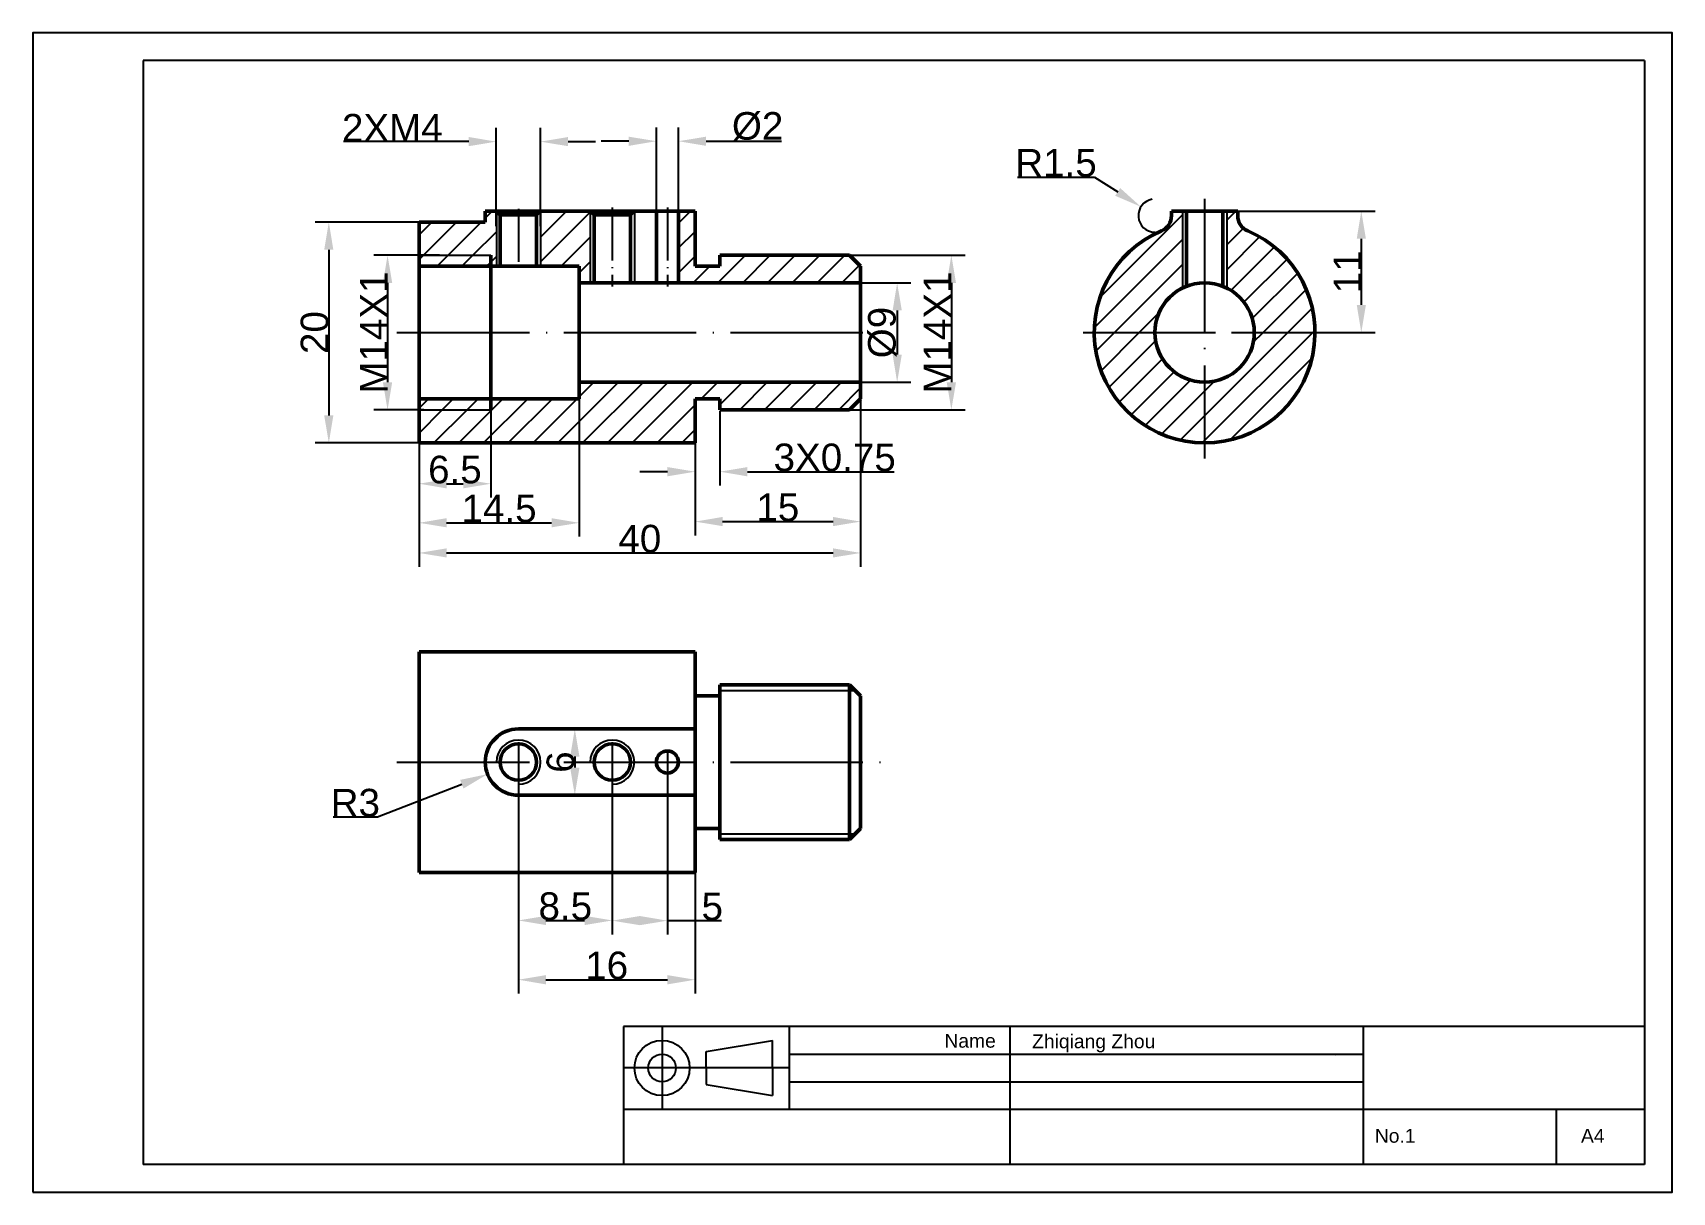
# Model space of a CAD drawing. Header units: millimetres. Extents: x 4041 to 4190, y 3103 to 3208.
import ezdxf

# ---------------------------------------------------------------- set-up
doc = ezdxf.new("R2010")
doc.units = ezdxf.units.MM
doc.linetypes.add('ACAD_ISO04W100', pattern=[30, 24, -3, 0, -3])
doc.layers.add('注解', color=3, linetype='Continuous', lineweight=25)
doc.layers.add('粗线', color=7, linetype='Continuous', lineweight=50)
doc.layers.add('辅助线', color=1, linetype='ACAD_ISO04W100')
doc.styles.get("Standard").update_dxf_attribs({"font": 'arial.ttf'})
doc.dimstyles.new('机械无尺线', dxfattribs={"dimtxt": 2.5, "dimasz": 2.5, "dimexe": 1.25, "dimexo": 0.625, "dimgap": 0, "dimtad": 1, "dimtoh": 1, "dimdsep": 46, "dimtxsty": 'Standard', "dimcen": 0, "dimadec": 0, "dimazin": 0, "dimtfac": 1, "dimtofl": 0, "dimtmove": 0, "dimatfit": 3, "dimfxl": 0, "dimarcsym": 0})

# ---------------------------------------------------------------- blocks, each defined once
blk = doc.blocks.new('*D2')
at = {"layer": 'Defpoints', "color": 0, "transparency": 16777216}
for p in [(4077.73, 3190.63), (4068.12, 3170.63), (4077.73, 3170.63)]:
    blk.add_point(p, dxfattribs=at)
at = {"layer": '注解', "color": 0, "lineweight": -2, "transparency": 16777216}
for p, q in [((4077.11, 3190.63), (4066.87, 3190.63)), ((4068.12, 3188.13), (4068.12, 3173.13)), ((4077.11, 3170.63), (4066.87, 3170.63))]:
    blk.add_line(p, q, dxfattribs=at)
at = {"layer": '注解', "color": 0, "transparency": 16777216}
for points in [[(4067.7, 3188.13), (4068.53, 3188.13), (4068.12, 3190.63)], [(4067.7, 3173.13), (4068.53, 3173.13), (4068.12, 3170.63)]]:
    blk.add_solid(points, dxfattribs=at)
at = {"layer": '注解', "color": 0, "transparency": 16777216, "insert": (4066.84, 3180.63), "char_height": 2.5, "attachment_point": 5, "rotation": 90}
blk.add_mtext('20', dxfattribs=at)
blk = doc.blocks.new('*D3')
at = {"layer": 'Defpoints', "color": 0, "transparency": 16777216}
for p in [(4078.76, 3187.63), (4073.44, 3173.63), (4077.34, 3173.63)]:
    blk.add_point(p, dxfattribs=at)
at = {"layer": '注解', "color": 0, "lineweight": -2, "transparency": 16777216}
for p, q in [((4078.14, 3187.63), (4072.19, 3187.63)), ((4073.44, 3185.13), (4073.44, 3176.13)), ((4076.72, 3173.63), (4072.19, 3173.63))]:
    blk.add_line(p, q, dxfattribs=at)
at = {"layer": '注解', "color": 0, "transparency": 16777216}
for points in [[(4073.02, 3185.13), (4073.86, 3185.13), (4073.44, 3187.63)], [(4073.02, 3176.13), (4073.86, 3176.13), (4073.44, 3173.63)]]:
    blk.add_solid(points, dxfattribs=at)
at = {"layer": '注解', "color": 0, "transparency": 16777216, "insert": (4072.19, 3180.63), "char_height": 2.5, "attachment_point": 5, "rotation": 90}
blk.add_mtext('M14X1', dxfattribs=at)
blk = doc.blocks.new('*D4')
at = {"layer": 'Defpoints', "color": 0, "transparency": 16777216}
for p in [(4087.29, 3197.92), (4083.29, 3189.63), (4087.29, 3189.63)]:
    blk.add_point(p, dxfattribs=at)
at = {"layer": '注解', "color": 0, "lineweight": -2, "transparency": 16777216}
for p, q in [((4083.29, 3190.26), (4083.29, 3199.17)), ((4087.29, 3190.26), (4087.29, 3199.17)), ((4080.79, 3197.92), (4069.44, 3197.92)), ((4089.79, 3197.92), (4092.29, 3197.92))]:
    blk.add_line(p, q, dxfattribs=at)
at = {"layer": '注解', "color": 0, "transparency": 16777216}
for points in [[(4080.79, 3198.34), (4080.79, 3197.51), (4083.29, 3197.92)], [(4089.79, 3198.34), (4089.79, 3197.51), (4087.29, 3197.92)]]:
    blk.add_solid(points, dxfattribs=at)
at = {"layer": '注解', "color": 0, "transparency": 16777216, "insert": (4073.87, 3199.18), "char_height": 2.5, "attachment_point": 5}
blk.add_mtext('2XM4', dxfattribs=at)
blk = doc.blocks.new('*D5')
at = {"layer": 'Defpoints', "color": 0, "transparency": 16777216}
for p in [(4099.79, 3197.96), (4097.79, 3190.44), (4099.79, 3190.44)]:
    blk.add_point(p, dxfattribs=at)
at = {"layer": '注解', "color": 0, "lineweight": -2, "transparency": 16777216}
for p, q in [((4097.79, 3191.07), (4097.79, 3199.21)), ((4099.79, 3191.07), (4099.79, 3199.21)), ((4095.29, 3197.96), (4092.79, 3197.96)), ((4102.29, 3197.96), (4109.13, 3197.96))]:
    blk.add_line(p, q, dxfattribs=at)
at = {"layer": '注解', "color": 0, "transparency": 16777216}
for points in [[(4095.29, 3198.37), (4095.29, 3197.54), (4097.79, 3197.96)], [(4102.29, 3198.37), (4102.29, 3197.54), (4099.79, 3197.96)]]:
    blk.add_solid(points, dxfattribs=at)
at = {"layer": '注解', "color": 0, "transparency": 16777216, "insert": (4106.96, 3199.3), "char_height": 2.5, "attachment_point": 5}
blk.add_mtext('%%C2', dxfattribs=at)
blk = doc.blocks.new('*D6')
at = {"layer": 'Defpoints', "color": 0, "transparency": 16777216}
for p in [(4076.29, 3178.53), (4082.79, 3178.53), (4082.79, 3166.94)]:
    blk.add_point(p, dxfattribs=at)
at = {"layer": '注解', "color": 0, "lineweight": -2, "transparency": 16777216}
for p, q in [((4076.29, 3177.9), (4076.29, 3165.69)), ((4082.79, 3177.9), (4082.79, 3165.69)), ((4078.79, 3166.94), (4080.29, 3166.94))]:
    blk.add_line(p, q, dxfattribs=at)
at = {"layer": '注解', "color": 0, "transparency": 16777216}
for points in [[(4078.79, 3167.36), (4078.79, 3166.52), (4076.29, 3166.94)], [(4080.29, 3167.36), (4080.29, 3166.52), (4082.79, 3166.94)]]:
    blk.add_solid(points, dxfattribs=at)
at = {"layer": '注解', "color": 0, "transparency": 16777216, "insert": (4079.54, 3168.21), "char_height": 2.5, "attachment_point": 5}
blk.add_mtext('6.5', dxfattribs=at)
blk = doc.blocks.new('*D7')
at = {"layer": 'Defpoints', "color": 0, "transparency": 16777216}
for p in [(4076.29, 3178.53), (4090.79, 3178.53), (4090.79, 3163.4)]:
    blk.add_point(p, dxfattribs=at)
at = {"layer": '注解', "color": 0, "lineweight": -2, "transparency": 16777216}
for p, q in [((4076.29, 3177.9), (4076.29, 3162.15)), ((4090.79, 3177.9), (4090.79, 3162.15)), ((4078.79, 3163.4), (4088.29, 3163.4))]:
    blk.add_line(p, q, dxfattribs=at)
at = {"layer": '注解', "color": 0, "transparency": 16777216}
for points in [[(4078.79, 3163.82), (4078.79, 3162.99), (4076.29, 3163.4)], [(4088.29, 3163.82), (4088.29, 3162.99), (4090.79, 3163.4)]]:
    blk.add_solid(points, dxfattribs=at)
at = {"layer": '注解', "color": 0, "transparency": 16777216, "insert": (4083.54, 3164.68), "char_height": 2.5, "attachment_point": 5}
blk.add_mtext('14.5', dxfattribs=at)
blk = doc.blocks.new('*D8')
at = {"layer": 'Defpoints', "color": 0, "transparency": 16777216}
for p in [(4076.29, 3177.26), (4116.29, 3177.26), (4116.29, 3160.67)]:
    blk.add_point(p, dxfattribs=at)
at = {"layer": '注解', "color": 0, "lineweight": -2, "transparency": 16777216}
for p, q in [((4076.29, 3176.64), (4076.29, 3159.42)), ((4116.29, 3176.64), (4116.29, 3159.42)), ((4078.79, 3160.67), (4113.79, 3160.67))]:
    blk.add_line(p, q, dxfattribs=at)
at = {"layer": '注解', "color": 0, "transparency": 16777216}
for points in [[(4078.79, 3161.09), (4078.79, 3160.26), (4076.29, 3160.67)], [(4113.79, 3161.09), (4113.79, 3160.26), (4116.29, 3160.67)]]:
    blk.add_solid(points, dxfattribs=at)
at = {"layer": '注解', "color": 0, "transparency": 16777216, "insert": (4096.29, 3161.95), "char_height": 2.5, "attachment_point": 5}
blk.add_mtext('40', dxfattribs=at)
blk = doc.blocks.new('*D9')
at = {"layer": 'Defpoints', "color": 0, "transparency": 16777216}
for p in [(4101.29, 3171.77), (4116.29, 3171.77), (4116.29, 3163.51)]:
    blk.add_point(p, dxfattribs=at)
at = {"layer": '注解', "color": 0, "lineweight": -2, "transparency": 16777216}
for p, q in [((4101.29, 3171.14), (4101.29, 3162.26)), ((4116.29, 3171.14), (4116.29, 3162.26)), ((4103.79, 3163.51), (4113.79, 3163.51))]:
    blk.add_line(p, q, dxfattribs=at)
at = {"layer": '注解', "color": 0, "transparency": 16777216}
for points in [[(4103.79, 3163.93), (4103.79, 3163.1), (4101.29, 3163.51)], [(4113.79, 3163.93), (4113.79, 3163.1), (4116.29, 3163.51)]]:
    blk.add_solid(points, dxfattribs=at)
at = {"layer": '注解', "color": 0, "transparency": 16777216, "insert": (4108.79, 3164.79), "char_height": 2.5, "attachment_point": 5}
blk.add_mtext('15', dxfattribs=at)
blk = doc.blocks.new('*D10')
at = {"layer": 'Defpoints', "color": 0, "transparency": 16777216}
for p in [(4103.54, 3174.13), (4101.29, 3171.77), (4103.54, 3168.03)]:
    blk.add_point(p, dxfattribs=at)
at = {"layer": '注解', "color": 0, "lineweight": -2, "transparency": 16777216}
for p, q in [((4103.54, 3173.51), (4103.54, 3166.78)), ((4101.29, 3171.14), (4101.29, 3166.78)), ((4098.79, 3168.03), (4096.29, 3168.03)), ((4106.04, 3168.03), (4119.33, 3168.03))]:
    blk.add_line(p, q, dxfattribs=at)
at = {"layer": '注解', "color": 0, "transparency": 16777216}
for points in [[(4098.79, 3168.45), (4098.79, 3167.61), (4101.29, 3168.03)], [(4106.04, 3168.45), (4106.04, 3167.61), (4103.54, 3168.03)]]:
    blk.add_solid(points, dxfattribs=at)
at = {"layer": '注解', "color": 0, "transparency": 16777216, "insert": (4113.94, 3169.31), "char_height": 2.5, "attachment_point": 5}
blk.add_mtext('3X0.75', dxfattribs=at)
blk = doc.blocks.new('*D11')
at = {"layer": 'Defpoints', "color": 0, "transparency": 16777216}
for p in [(4112.82, 3187.63), (4112.82, 3173.63), (4124.51, 3173.63)]:
    blk.add_point(p, dxfattribs=at)
at = {"layer": '注解', "color": 0, "lineweight": -2, "transparency": 16777216}
for p, q in [((4113.44, 3187.63), (4125.76, 3187.63)), ((4124.51, 3185.13), (4124.51, 3176.13)), ((4113.44, 3173.63), (4125.76, 3173.63))]:
    blk.add_line(p, q, dxfattribs=at)
at = {"layer": '注解', "color": 0, "transparency": 16777216}
for points in [[(4124.09, 3185.13), (4124.93, 3185.13), (4124.51, 3187.63)], [(4124.09, 3176.13), (4124.93, 3176.13), (4124.51, 3173.63)]]:
    blk.add_solid(points, dxfattribs=at)
at = {"layer": '注解', "color": 0, "transparency": 16777216, "insert": (4123.25, 3180.63), "char_height": 2.5, "attachment_point": 5, "rotation": 90}
blk.add_mtext('M14X1', dxfattribs=at)
blk = doc.blocks.new('*D12')
at = {"layer": 'Defpoints', "color": 0, "transparency": 16777216}
for p in [(4109.63, 3185.13), (4109.63, 3176.13), (4119.6, 3176.13)]:
    blk.add_point(p, dxfattribs=at)
at = {"layer": '注解', "color": 0, "lineweight": -2, "transparency": 16777216}
for p, q in [((4110.26, 3185.13), (4120.85, 3185.13)), ((4119.6, 3182.63), (4119.6, 3178.63)), ((4110.26, 3176.13), (4120.85, 3176.13))]:
    blk.add_line(p, q, dxfattribs=at)
at = {"layer": '注解', "color": 0, "transparency": 16777216}
for points in [[(4119.19, 3182.63), (4120.02, 3182.63), (4119.6, 3185.13)], [(4119.19, 3178.63), (4120.02, 3178.63), (4119.6, 3176.13)]]:
    blk.add_solid(points, dxfattribs=at)
at = {"layer": '注解', "color": 0, "transparency": 16777216, "insert": (4118.26, 3180.63), "char_height": 2.5, "attachment_point": 5, "rotation": 90}
blk.add_mtext('%%C9', dxfattribs=at)
blk = doc.blocks.new('*D13')
at = {"layer": 'Defpoints', "color": 0, "transparency": 16777216}
for p in [(4148, 3191.63), (4149.27, 3180.63), (4161.64, 3180.63)]:
    blk.add_point(p, dxfattribs=at)
at = {"layer": '注解', "color": 0, "lineweight": -2, "transparency": 16777216}
for p, q in [((4148.62, 3191.63), (4162.89, 3191.63)), ((4161.64, 3189.13), (4161.64, 3183.13)), ((4149.89, 3180.63), (4162.89, 3180.63))]:
    blk.add_line(p, q, dxfattribs=at)
at = {"layer": '注解', "color": 0, "transparency": 16777216}
for points in [[(4161.23, 3189.13), (4162.06, 3189.13), (4161.64, 3191.63)], [(4161.23, 3183.13), (4162.06, 3183.13), (4161.64, 3180.63)]]:
    blk.add_solid(points, dxfattribs=at)
at = {"layer": '注解', "color": 0, "transparency": 16777216, "insert": (4160.39, 3186.13), "char_height": 2.5, "attachment_point": 5, "rotation": 90}
blk.add_mtext('11', dxfattribs=at)
blk = doc.blocks.new('*D14')
at = {"layer": 'Defpoints', "color": 0, "transparency": 16777216}
for p in [(4141.68, 3192.02), (4142.95, 3191.22)]:
    blk.add_point(p, dxfattribs=at)
at = {"layer": '注解', "color": 0, "lineweight": -2, "transparency": 16777216}
for p, q in [((4130.51, 3194.71), (4137.47, 3194.71)), ((4137.47, 3194.71), (4139.58, 3193.37))]:
    blk.add_line(p, q, dxfattribs=at)
blk.add_arc((4142.95, 3191.22), 1.5, 99.7408, 269.1624, dxfattribs=at)
at = {"layer": '注解', "color": 0, "transparency": 16777216}
blk.add_solid([(4139.8, 3193.72), (4139.35, 3193.02), (4141.68, 3192.02)], dxfattribs=at)
at = {"layer": '注解', "color": 0, "transparency": 16777216, "insert": (4133.99, 3195.99), "char_height": 2.5, "attachment_point": 5}
blk.add_mtext('R1.5', dxfattribs=at)
blk = doc.blocks.new('*D15')
at = {"layer": 'Defpoints', "color": 0, "transparency": 16777216}
for p in [(4085.29, 3141.73), (4082.5, 3140.64)]:
    blk.add_point(p, dxfattribs=at)
at = {"layer": '注解', "color": 0, "lineweight": -2, "transparency": 16777216}
for p, q in [((4072.54, 3136.76), (4080.17, 3139.73)), ((4068.51, 3136.76), (4072.54, 3136.76))]:
    blk.add_line(p, q, dxfattribs=at)
at = {"layer": '注解', "color": 0, "transparency": 16777216}
blk.add_solid([(4080.02, 3140.12), (4080.32, 3139.34), (4082.5, 3140.64)], dxfattribs=at)
at = {"layer": '注解', "color": 0, "transparency": 16777216, "insert": (4070.52, 3138.04), "char_height": 2.5, "attachment_point": 5}
blk.add_mtext('R3', dxfattribs=at)
blk = doc.blocks.new('*D16')
at = {"layer": 'Defpoints', "color": 0, "transparency": 16777216}
for p in [(4089.1, 3144.73), (4089.1, 3138.73), (4090.4, 3138.73)]:
    blk.add_point(p, dxfattribs=at)
at = {"layer": '注解', "color": 0, "lineweight": -2, "transparency": 16777216}
for p, q in [((4089.73, 3144.73), (4091.65, 3144.73)), ((4090.4, 3142.23), (4090.4, 3141.23)), ((4089.73, 3138.73), (4091.65, 3138.73))]:
    blk.add_line(p, q, dxfattribs=at)
at = {"layer": '注解', "color": 0, "transparency": 16777216}
for points in [[(4089.98, 3142.23), (4090.82, 3142.23), (4090.4, 3144.73)], [(4089.98, 3141.23), (4090.82, 3141.23), (4090.4, 3138.73)]]:
    blk.add_solid(points, dxfattribs=at)
at = {"layer": '注解', "color": 0, "transparency": 16777216, "insert": (4089.12, 3141.73), "char_height": 2.5, "attachment_point": 5, "rotation": 90}
blk.add_mtext('6', dxfattribs=at)
blk = doc.blocks.new('*D17')
at = {"layer": 'Defpoints', "color": 0, "transparency": 16777216}
for p in [(4085.29, 3141.73), (4093.79, 3141.73), (4093.79, 3127.39)]:
    blk.add_point(p, dxfattribs=at)
at = {"layer": '注解', "color": 0, "lineweight": -2, "transparency": 16777216}
for p, q in [((4085.29, 3141.1), (4085.29, 3126.14)), ((4093.79, 3141.1), (4093.79, 3126.14)), ((4087.79, 3127.39), (4091.29, 3127.39))]:
    blk.add_line(p, q, dxfattribs=at)
at = {"layer": '注解', "color": 0, "transparency": 16777216}
for points in [[(4087.79, 3127.81), (4087.79, 3126.97), (4085.29, 3127.39)], [(4091.29, 3127.81), (4091.29, 3126.97), (4093.79, 3127.39)]]:
    blk.add_solid(points, dxfattribs=at)
at = {"layer": '注解', "color": 0, "transparency": 16777216, "insert": (4089.54, 3128.67), "char_height": 2.5, "attachment_point": 5}
blk.add_mtext('8.5', dxfattribs=at)
blk = doc.blocks.new('*D18')
at = {"layer": 'Defpoints', "color": 0, "transparency": 16777216}
for p in [(4093.79, 3141.73), (4098.79, 3141.73), (4098.79, 3127.37)]:
    blk.add_point(p, dxfattribs=at)
at = {"layer": '注解', "color": 0, "lineweight": -2, "transparency": 16777216}
for p, q in [((4093.79, 3141.1), (4093.79, 3126.12)), ((4098.79, 3141.1), (4098.79, 3126.12)), ((4098.79, 3127.37), (4103.68, 3127.37))]:
    blk.add_line(p, q, dxfattribs=at)
at = {"layer": '注解', "color": 0, "transparency": 16777216}
for points in [[(4096.29, 3127.79), (4096.29, 3126.96), (4093.79, 3127.37)], [(4096.29, 3127.79), (4096.29, 3126.96), (4098.79, 3127.37)]]:
    blk.add_solid(points, dxfattribs=at)
at = {"layer": '注解', "color": 0, "transparency": 16777216, "insert": (4102.85, 3128.65), "char_height": 2.5, "attachment_point": 5}
blk.add_mtext('5', dxfattribs=at)
blk = doc.blocks.new('*D19')
at = {"layer": 'Defpoints', "color": 0, "transparency": 16777216}
for p in [(4085.29, 3141.73), (4101.29, 3141.73), (4101.29, 3122.02)]:
    blk.add_point(p, dxfattribs=at)
at = {"layer": '注解', "color": 0, "lineweight": -2, "transparency": 16777216}
for p, q in [((4085.29, 3141.1), (4085.29, 3120.77)), ((4101.29, 3141.1), (4101.29, 3120.77)), ((4087.79, 3122.02), (4098.79, 3122.02))]:
    blk.add_line(p, q, dxfattribs=at)
at = {"layer": '注解', "color": 0, "transparency": 16777216}
for points in [[(4087.79, 3122.44), (4087.79, 3121.6), (4085.29, 3122.02)], [(4098.79, 3122.44), (4098.79, 3121.6), (4101.29, 3122.02)]]:
    blk.add_solid(points, dxfattribs=at)
at = {"layer": '注解', "color": 0, "transparency": 16777216, "insert": (4093.29, 3123.3), "char_height": 2.5, "attachment_point": 5}
blk.add_mtext('16', dxfattribs=at)

msp = doc.modelspace()

# ---------------------------------------------------------------- hatches: boundary and pattern name
at = {"layer": '注解'}
h = msp.add_hatch(dxfattribs=at)
h.set_pattern_fill('LINE', color=4, scale=0.5, angle=45)
h.paths.add_polyline_path([(4083.294, 3191.635), (4082.294, 3191.635), (4082.294, 3190.635), (4076.294, 3190.635), (4076.294, 3187.635), (4082.794, 3187.635), (4082.794, 3186.635), (4083.294, 3186.635)])
h = msp.add_hatch(dxfattribs=at)
h.set_pattern_fill('LINE', color=4, scale=0.5, angle=45)
h.paths.add_polyline_path([(4091.794, 3191.635), (4087.294, 3191.635), (4087.294, 3191.634), (4087.294, 3186.635), (4090.794, 3186.635), (4090.794, 3185.135), (4091.794, 3185.135)])
h = msp.add_hatch(dxfattribs=at)
h.set_pattern_fill('LINE', color=4, scale=0.5, angle=45)
h.paths.add_polyline_path([(4101.294, 3191.635), (4099.794, 3191.635), (4099.794, 3185.135), (4116.294, 3185.135), (4116.294, 3186.635), (4115.294, 3187.635), (4103.544, 3187.635), (4103.544, 3186.635), (4101.294, 3186.635), (4101.294, 3187.635)])
h = msp.add_hatch(dxfattribs=at)
h.set_pattern_fill('LINE', color=4, scale=0.5, angle=45)
h.paths.add_polyline_path([(4145.45, 3184.666), (4145.45, 3191.635), (4144.45, 3191.635), (4144.45, 3191.218, -0.300796), (4143.537, 3189.837, 0.300796), (4137.45, 3180.635), (4142.95, 3180.635, -0.284915)])
h = msp.add_hatch(dxfattribs=at)
h.set_pattern_fill('LINE', color=4, scale=0.5, angle=45)
h.paths.add_polyline_path([(4151.363, 3189.837, -0.300796), (4150.45, 3191.218), (4150.45, 3191.635), (4149.45, 3191.635), (4149.45, 3184.666, -0.284915), (4151.95, 3180.635), (4157.45, 3180.635, 0.300796)])
h = msp.add_hatch(dxfattribs=at)
h.set_pattern_fill('LINE', color=4, scale=0.5, angle=45)
h.paths.add_polyline_path([(4082.794, 3187.635), (4076.294, 3187.635), (4076.294, 3186.635), (4082.794, 3186.635)], flags=17)
h = msp.add_hatch(dxfattribs=at)
h.set_pattern_fill('LINE', color=4, scale=0.5, angle=45)
h.paths.add_polyline_path([(4142.95, 3180.635), (4137.45, 3180.635, 0.4142136), (4147.45, 3170.635), (4147.45, 3176.135, -0.4142136)])
h = msp.add_hatch(dxfattribs=at)
h.set_pattern_fill('LINE', color=4, scale=0.5, angle=45)
h.paths.add_polyline_path([(4157.45, 3180.635), (4151.95, 3180.635, -0.4142136), (4147.45, 3176.135), (4147.45, 3170.635, 0.4142136)])
h = msp.add_hatch(dxfattribs=at)
h.set_pattern_fill('LINE', color=4, scale=0.5, angle=45)
h.paths.add_polyline_path([(4116.294, 3176.135), (4090.794, 3176.135), (4090.794, 3174.635), (4082.794, 3174.635), (4082.794, 3173.635), (4076.294, 3173.635), (4076.294, 3170.635), (4101.294, 3170.635), (4101.294, 3174.635), (4103.544, 3174.635), (4103.544, 3173.635), (4115.294, 3173.635), (4116.294, 3174.635)])
h = msp.add_hatch(dxfattribs=at)
h.set_pattern_fill('LINE', color=4, scale=0.5, angle=45)
h.paths.add_polyline_path([(4082.794, 3174.635), (4076.294, 3174.635), (4076.294, 3173.635), (4082.794, 3173.635)], flags=17)

# ---------------------------------------------------------------- linework, layer by layer
for p, q in [((4187.304, 3205.278), (4051.304, 3205.278)), ((4051.304, 3205.278), (4051.304, 3105.278)), ((4187.304, 3205.278), (4187.304, 3105.278)), ((4083.294, 3191.635), (4083.294, 3186.635)), ((4087.294, 3191.635), (4087.294, 3186.635)), ((4091.794, 3191.635), (4091.794, 3185.135)), ((4095.794, 3191.635), (4095.794, 3185.135)), ((4145.45, 3191.635), (4145.45, 3184.666)), ((4149.45, 3191.635), (4149.45, 3184.666)), ((4076.294, 3187.635), (4082.794, 3187.635)), ((4076.294, 3173.635), (4082.794, 3173.635)), ((4103.544, 3148.229), (4115.794, 3148.229)), ((4103.544, 3135.229), (4115.794, 3135.229)), ((4187.304, 3117.778), (4094.804, 3117.778)), ((4094.804, 3117.778), (4094.804, 3105.278)), ((4098.304, 3117.778), (4098.304, 3110.278)), ((4109.804, 3117.778), (4109.804, 3110.278)), ((4129.804, 3117.778), (4129.804, 3105.278)), ((4161.804, 3117.778), (4161.804, 3105.278)), ((4102.304, 3115.528), (4108.304, 3116.528)), ((4108.304, 3114.028), (4108.304, 3116.528)), ((4102.304, 3114.028), (4102.304, 3115.528)), ((4109.804, 3115.278), (4161.804, 3115.278)), ((4161.804, 3115.278), (4159.305, 3115.21)), ((4109.804, 3114.028), (4094.804, 3114.028)), ((4102.304, 3114.028), (4102.304, 3112.528)), ((4108.304, 3114.028), (4108.304, 3111.528)), ((4109.804, 3112.778), (4161.804, 3112.778)), ((4102.304, 3112.528), (4108.304, 3111.528)), ((4187.304, 3110.278), (4094.804, 3110.278)), ((4179.304, 3110.278), (4179.304, 3105.278)), ((4187.304, 3105.278), (4051.304, 3105.278))]:
    msp.add_line(p, q)
msp.add_lwpolyline([(4041.304, 3102.778), (4189.804, 3102.778), (4189.804, 3207.778), (4041.304, 3207.778)], close=True)
for radius in [2.5, 1.25]:
    msp.add_circle((4098.304, 3114.028), radius)
for centre in [(4085.294, 3141.729), (4093.794, 3141.729)]:
    msp.add_arc(centre, 2, 270, 180)
at = {"layer": '粗线'}
for p, q in [((4082.294, 3191.635), (4101.294, 3191.635)), ((4082.294, 3190.635), (4082.294, 3191.635)), ((4082.294, 3191.635), (4101.294, 3191.635)), ((4082.294, 3191.635), (4085.294, 3191.635)), ((4083.294, 3191.635), (4083.644, 3191.284)), ((4083.644, 3191.285), (4083.644, 3186.635)), ((4083.644, 3191.284), (4086.944, 3191.284)), ((4086.944, 3191.284), (4087.294, 3191.635)), ((4086.944, 3191.284), (4086.944, 3186.635)), ((4091.794, 3191.635), (4092.144, 3191.285)), ((4092.144, 3191.285), (4092.144, 3185.135)), ((4092.144, 3191.285), (4095.444, 3191.285)), ((4095.444, 3191.285), (4095.794, 3191.635)), ((4095.444, 3191.285), (4095.444, 3185.135)), ((4097.794, 3191.635), (4097.794, 3185.135)), ((4099.794, 3191.635), (4099.794, 3185.135)), ((4101.294, 3191.635), (4101.294, 3187.635)), ((4144.45, 3191.635), (4150.45, 3191.635)), ((4144.45, 3191.635), (4144.45, 3191.218)), ((4145.8, 3191.635), (4145.8, 3184.821)), ((4149.1, 3191.635), (4149.1, 3184.821)), ((4150.45, 3191.635), (4150.45, 3191.218)), ((4076.294, 3190.635), (4082.294, 3190.635)), ((4076.294, 3190.635), (4076.294, 3170.635)), ((4076.294, 3190.635), (4082.294, 3190.635)), ((4082.794, 3173.635), (4082.794, 3187.635)), ((4101.294, 3187.635), (4101.294, 3186.635)), ((4103.544, 3187.635), (4115.294, 3187.635)), ((4103.544, 3186.635), (4103.544, 3187.635)), ((4115.294, 3187.635), (4116.294, 3186.635)), ((4076.294, 3186.635), (4090.794, 3186.635)), ((4090.794, 3186.635), (4090.794, 3174.635)), ((4101.294, 3186.635), (4103.544, 3186.635)), ((4116.294, 3186.635), (4116.294, 3174.635)), ((4090.794, 3185.135), (4116.294, 3185.135)), ((4090.794, 3176.135), (4116.294, 3176.135)), ((4076.294, 3174.635), (4090.794, 3174.635)), ((4103.544, 3174.635), (4101.294, 3174.635)), ((4101.294, 3174.635), (4101.294, 3170.635)), ((4103.544, 3174.635), (4103.544, 3173.635)), ((4103.544, 3173.635), (4103.544, 3174.635)), ((4103.544, 3173.635), (4115.294, 3173.635)), ((4116.294, 3174.635), (4115.294, 3173.635)), ((4076.294, 3170.635), (4101.294, 3170.635)), ((4076.294, 3151.729), (4101.294, 3151.729)), ((4076.294, 3151.729), (4076.294, 3131.729)), ((4101.294, 3151.729), (4101.294, 3131.729)), ((4103.544, 3134.729), (4103.544, 3148.729)), ((4103.544, 3148.729), (4115.294, 3148.729)), ((4115.294, 3148.729), (4116.294, 3147.729)), ((4115.294, 3134.729), (4115.294, 3148.729)), ((4103.544, 3147.729), (4101.294, 3147.729)), ((4103.544, 3141.729), (4103.544, 3147.729)), ((4116.294, 3147.729), (4116.294, 3135.729)), ((4085.294, 3144.729), (4101.294, 3144.729)), ((4103.544, 3141.729), (4103.544, 3135.729)), ((4085.294, 3138.729), (4101.294, 3138.729)), ((4103.544, 3135.729), (4101.294, 3135.729)), ((4115.294, 3134.729), (4116.294, 3135.729)), ((4103.544, 3134.729), (4115.294, 3134.729)), ((4076.294, 3131.729), (4101.294, 3131.729))]:
    msp.add_line(p, q, dxfattribs=at)
for centre, radius in [((4147.45, 3180.635), 4.5), ((4085.294, 3141.729), 1.65), ((4093.794, 3141.729), 1.65), ((4098.794, 3141.729), 1)]:
    msp.add_circle(centre, radius, dxfattribs=at)
for centre, radius, start, end in [((4147.45, 3180.635), 10, 113.03568, 66.96432), ((4142.95, 3191.218), 1.5, 293.03568, 0), ((4142.95, 3191.218), 1.5, 293.03568, 293.03646), ((4151.95, 3191.218), 1.5, 180, 246.96432), ((4151.95, 3191.218), 1.5, 246.96363, 246.96432), ((4085.294, 3141.729), 3, 90, 270)]:
    msp.add_arc(centre, radius, start, end, dxfattribs=at)
at = {"layer": '辅助线', "ltscale": 0.2}
for p, q in [((4085.294, 3191.835), (4085.294, 3186.635)), ((4093.794, 3191.96), (4093.794, 3184.81)), ((4098.794, 3191.96), (4098.794, 3184.81))]:
    msp.add_line(p, q, dxfattribs=at)
at = {"layer": '辅助线', "ltscale": 0.5}
for p, q in [((4147.45, 3192.735), (4147.45, 3169.231)), ((4074.294, 3180.635), (4118.294, 3180.635)), ((4136.45, 3180.635), (4158.45, 3180.635)), ((4074.294, 3141.729), (4118.294, 3141.729))]:
    msp.add_line(p, q, dxfattribs=at)
at = {"layer": '辅助线'}
for p, q in [((4085.294, 3143.544), (4085.294, 3139.914)), ((4093.794, 3143.544), (4093.794, 3139.914)), ((4098.799, 3142.829), (4098.799, 3140.629))]:
    msp.add_line(p, q, dxfattribs=at)

# ---------------------------------------------------------------- texts
for s, p in [('Name', (4123.878, 3115.868)), ('Zhiqiang Zhou', (4131.823, 3115.818))]:
    msp.add_text(s, height=1.25).set_placement(p)
at = {"char_height": 1.25, "attachment_point": 1}
for s, insert in [('No.1', (4162.867, 3108.513)), ('A4', (4181.543, 3108.513))]:
    msp.add_mtext_dynamic_manual_height_columns(s, width=20, gutter_width=6.25, heights=[2.087], dxfattribs=dict(at, insert=insert))

# ---------------------------------------------------------------- dimensions: what is measured, and where the dimension line sits
at = {"layer": '注解'}
for base, p1, p2, text, picture, middle in [((4087.294, 3197.925), (4083.294, 3189.635), (4087.294, 3189.635), '2XM<>', '*D4', (4073.868, 3197.925)), ((4099.794, 3197.957), (4097.794, 3190.441), (4099.794, 3190.441), '%%C<>', '*D5', (4106.96, 3197.957))]:
    dim = msp.add_linear_dim(base=base, p1=p1, p2=p2, text=text, dimstyle='机械无尺线', dxfattribs=at)
    dim.commit()
    dim.dimension.update_dxf_attribs({"geometry": picture, "text_midpoint": middle, "dimtype": 160})
dim = msp.add_radius_dim(center=(4142.95, 3191.218), mpoint=(4141.685, 3192.024), dimstyle='机械无尺线', dxfattribs=at)
dim.commit()
dim.dimension.update_dxf_attribs({"geometry": '*D14', "text_midpoint": (4133.987, 3195.988)})
for base, p1, p2, picture, middle in [((4161.645, 3180.635), (4147.997, 3191.635), (4149.268, 3180.635), '*D13', (4160.39, 3186.135)), ((4068.118, 3170.635), (4077.734, 3190.635), (4077.734, 3170.635), '*D2', (4066.841, 3180.635)), ((4090.399, 3138.729), (4089.102, 3144.729), (4089.102, 3138.729), '*D16', (4089.122, 3141.729))]:
    dim = msp.add_linear_dim(base=base, p1=p1, p2=p2, angle=90, dimstyle='机械无尺线', dxfattribs=at)
    dim.commit()
    dim.dimension.update_dxf_attribs({"geometry": picture, "text_midpoint": middle})
for base, p1, p2, text, picture, middle in [((4073.441, 3173.635), (4078.762, 3187.635), (4077.341, 3173.635), 'M<>X1', '*D3', (4072.186, 3180.635)), ((4124.51, 3173.635), (4112.82, 3187.635), (4112.82, 3173.635), 'M<>X1', '*D11', (4123.255, 3180.635)), ((4119.602, 3176.135), (4109.632, 3185.135), (4109.632, 3176.135), '%%C<>', '*D12', (4118.256, 3180.635))]:
    dim = msp.add_linear_dim(base=base, p1=p1, p2=p2, angle=90, text=text, dimstyle='机械无尺线', dxfattribs=at)
    dim.commit()
    dim.dimension.update_dxf_attribs({"geometry": picture, "text_midpoint": middle})
for base, p1, p2, picture, middle in [((4082.794, 3166.938), (4076.294, 3178.526), (4082.794, 3178.526), '*D6', (4079.544, 3168.215)), ((4090.794, 3163.402), (4076.294, 3178.526), (4090.794, 3178.526), '*D7', (4083.544, 3164.678)), ((4116.294, 3160.674), (4076.294, 3177.261), (4116.294, 3177.261), '*D8', (4096.294, 3161.951)), ((4116.294, 3163.512), (4101.294, 3171.768), (4116.294, 3171.768), '*D9', (4108.794, 3164.788)), ((4093.794, 3127.39), (4085.294, 3141.729), (4093.794, 3141.729), '*D17', (4089.544, 3128.667)), ((4101.294, 3122.02), (4085.294, 3141.729), (4101.294, 3141.729), '*D19', (4093.294, 3123.296))]:
    dim = msp.add_linear_dim(base=base, p1=p1, p2=p2, dimstyle='机械无尺线', dxfattribs=at)
    dim.commit()
    dim.dimension.update_dxf_attribs({"geometry": picture, "text_midpoint": middle})
dim = msp.add_linear_dim(base=(4103.544, 3168.03), p1=(4101.294, 3171.768), p2=(4103.544, 3174.135), text='3X0.75', dimstyle='机械无尺线', dxfattribs=at)
dim.commit()
dim.dimension.update_dxf_attribs({"geometry": '*D10', "text_midpoint": (4113.935, 3169.307)})
dim = msp.add_radius_dim(center=(4085.294, 3141.729), mpoint=(4082.498, 3140.64), dimstyle='机械无尺线', dxfattribs=at)
dim.commit()
dim.dimension.update_dxf_attribs({"geometry": '*D15', "text_midpoint": (4070.523, 3136.76), "dimtype": 164})
dim = msp.add_linear_dim(base=(4098.794, 3127.374), p1=(4093.794, 3141.729), p2=(4098.794, 3141.729), dimstyle='机械无尺线', dxfattribs=at)
dim.commit()
dim.dimension.update_dxf_attribs({"geometry": '*D18', "text_midpoint": (4102.849, 3127.374), "dimtype": 160})

doc.saveas('drawing.dxf')
